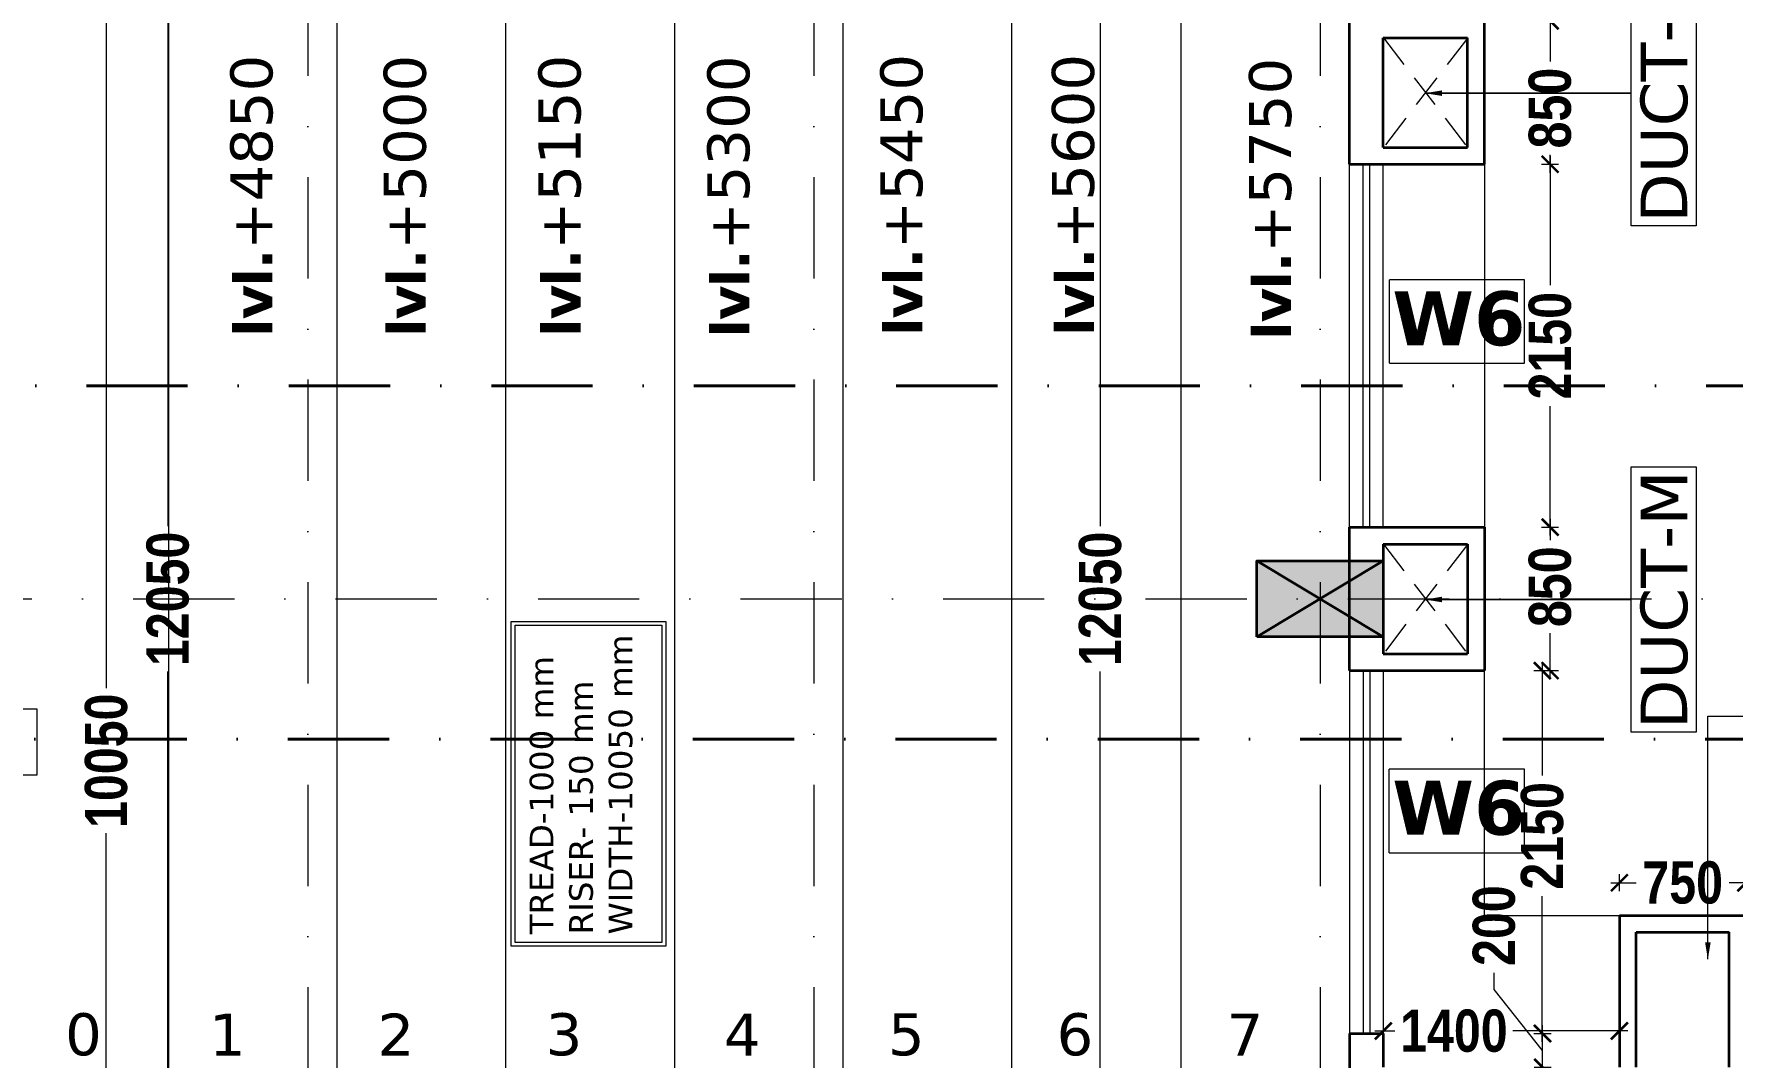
# Model space of a CAD drawing. Header units: millimetres. Extents: x -3092155 to 4513934, y -12317808 to 1850003.
# Drawn here: x -401958 to -391892, y -5693916 to -5687854 of the extents above; entities that cross this region are included whole.
import ezdxf

# ---------------------------------------------------------------- set-up
doc = ezdxf.new("R2010")
doc.units = ezdxf.units.MM
doc.header["$LTSCALE"] = 2
doc.header["$MEASUREMENT"] = 0
doc.header["$PDMODE"] = 34
doc.header["$PDSIZE"] = 500
for name, pattern in [('DASHDOT', [1, 0.5, -0.25, 0, -0.25]), ('DASHED2', [0.375, 0.25, -0.125]), ('HIDDEN', [0.375, 0.25, -0.125])]:
    doc.linetypes.add(name, pattern=pattern)
for name, color, linetype, lineweight, true_color in [('AEROW', 7, 'Continuous', 15, 0x0d0d0d), ('DOT', 7, 'DASHED2', 0, 0x89067c), ('duct text', 7, 'Continuous', 5, 0x30182a)]:
    doc.layers.add(name, color=color, linetype=linetype, lineweight=lineweight, true_color=true_color)
for name, color, linetype, lineweight in [('coloumn', 10, 'Continuous', 35), ('cornice', 12, 'Continuous', 25), ('D DIM', 250, 'Continuous', 9), ('DUCT', 37, 'Continuous', 35), ('glass', 5, 'Continuous', 15), ('GRID', 251, 'DASHDOT', 5), ('PROJ', 251, 'HIDDEN', 5), ('SILL', 74, 'Continuous', 9), ('slab', 7, 'Continuous', 15), ('Step', 251, 'Continuous', 9), ('TEXT', 7, 'Continuous', 13), ('W2', 162, 'Continuous', 5), ('W6', 162, 'Continuous', 5), ('WAll', 250, 'Continuous', 35)]:
    doc.layers.add(name, color=color, linetype=linetype, lineweight=lineweight)
doc.styles.add('door', font='arial.ttf', dxfattribs={"height": 70})
doc.styles.add('INNER DIM', font='ARIALNB.TTF', dxfattribs={"height": 250})
doc.styles.add('style2', font='verdana.ttf')
doc.dimstyles.new('DOOR', dxfattribs={"dimtxt": 100, "dimasz": 100, "dimexe": 25, "dimexo": 50, "dimgap": 25, "dimtad": 0, "dimtih": 1, "dimtoh": 1, "dimdec": 0, "dimzin": 3, "dimdsep": 46, "dimtxsty": 'door', "dimblk": 'OBLIQUE', "dimcen": 200, "dimclrd": 256, "dimclre": 256, "dimclrt": 256, "dimadec": 0, "dimazin": 0, "dimtfac": 1, "dimtdec": 0, "dimtofl": 0, "dimtmove": 2, "dimatfit": 3, "dimfxl": 300, "dimfxlon": 1, "dimfrac": 1, "dimtolj": 1, "dimtzin": 0, "dimlwd": -1, "dimlwe": -1, "dimarcsym": 0})
doc.dimstyles.new('external final', dxfattribs={"dimscale": 0, "dimtxt": 250, "dimasz": 100, "dimexe": 50, "dimexo": 50, "dimgap": 50, "dimtad": 0, "dimdec": 0, "dimzin": 0, "dimdsep": 46, "dimtxsty": 'INNER DIM', "dimblk": 'ARCHTICK', "dimcen": 100, "dimdle": 50, "dimclrd": 256, "dimclre": 256, "dimclrt": 256, "dimadec": 0, "dimazin": 0, "dimtfac": 1, "dimtdec": 0, "dimtix": 1, "dimtmove": 1, "dimatfit": 3, "dimfxl": 50, "dimfxlon": 1, "dimtolj": 1, "dimtzin": 0, "dimlwd": -1, "dimlwe": -1, "dimarcsym": 1})
doc.dimstyles.new('INNER DIM', dxfattribs={"dimscale": 0, "dimtxt": 250, "dimasz": 100, "dimexe": 50, "dimexo": 50, "dimgap": 50, "dimtad": 0, "dimdec": 0, "dimzin": 0, "dimdsep": 46, "dimtxsty": 'INNER DIM', "dimblk": 'ARCHTICK', "dimcen": 100, "dimdle": 50, "dimclrd": 256, "dimclre": 256, "dimclrt": 256, "dimadec": 0, "dimazin": 0, "dimtfac": 1, "dimtdec": 0, "dimtix": 1, "dimtmove": 2, "dimatfit": 3, "dimfxl": 50, "dimfxlon": 1, "dimtolj": 1, "dimtzin": 0, "dimlwd": -1, "dimlwe": -1, "dimarcsym": 1})

# ---------------------------------------------------------------- blocks, each defined once
blk = doc.blocks.new('_ArchTick')
at = {"color": 0, "linetype": 'ByBlock', "const_width": 0.15}
blk.add_lwpolyline([(-0.5, -0.5), (0.5, 0.5)], dxfattribs=at)
blk = doc.blocks.new('*D612')
at = {"layer": 'D DIM', "ltscale": 100, "transparency": 16777216}
for p, q in [((-393021, -5688626), (-392921, -5688626)), ((-392971, -5688576), (-392971, -5689343)), ((-392971, -5690826), (-392971, -5690059)), ((-393021, -5690776), (-392921, -5690776))]:
    blk.add_line(p, q, dxfattribs=at)
at = {"layer": 'Defpoints', "color": 0, "lineweight": 50, "ltscale": 100, "transparency": 16777216}
for p in [(-393359, -5688626), (-393360, -5690776), (-392971, -5690776)]:
    blk.add_point(p, dxfattribs=at)
at = {"layer": 'D DIM', "ltscale": 100, "transparency": 16777216, "xscale": 100, "yscale": 100, "zscale": 100}
for p, rotation in [((-392971, -5688626), 90), ((-392971, -5690776), 270)]:
    blk.add_blockref('_ArchTick', p, dxfattribs=dict(at, rotation=rotation))
at = {"layer": 'D DIM', "ltscale": 100, "transparency": 16777216, "insert": (-392971, -5689701), "char_height": 250, "attachment_point": 5, "rotation": 90, "style": 'INNER DIM'}
blk.add_mtext('\\A1;2150', dxfattribs=at)
blk = doc.blocks.new('*D730')
at = {"layer": 'D DIM', "ltscale": 100, "transparency": 16777216}
for p, q in [((1049, 411), (-438739, 411)), ((-438689, 361), (-438689, 461)), ((999, 361), (999, 461))]:
    blk.add_line(p, q, dxfattribs=at)
at = {"layer": 'Defpoints', "color": 0, "lineweight": 50, "ltscale": 100, "transparency": 16777216}
for p in [(-438689, 411), (999, 0), (-438689, -5723126)]:
    blk.add_point(p, dxfattribs=at)
at = {"layer": 'D DIM', "ltscale": 100, "transparency": 16777216, "xscale": 100, "yscale": 100, "zscale": 100, "rotation": 180}
blk.add_blockref('_ArchTick', (-438689, 411), dxfattribs=at)
at = {"layer": 'D DIM', "ltscale": 100, "transparency": 16777216, "xscale": 100, "yscale": 100, "zscale": 100}
blk.add_blockref('_ArchTick', (999, 411), dxfattribs=at)
at = {"layer": 'D DIM', "ltscale": 100, "transparency": 16777216, "insert": (1326, 835), "char_height": 250, "attachment_point": 5, "style": 'INNER DIM'}
blk.add_mtext('\\A1;439688', dxfattribs=at)
blk = doc.blocks.new('*D796')
at = {"layer": 'D DIM', "ltscale": 100, "transparency": 16777216}
for p, q in [((-395637, -5685126), (-395637, -5690771)), ((-395587, -5685176), (-395687, -5685176)), ((-395637, -5697276), (-395637, -5691631)), ((-395587, -5697226), (-395687, -5697226))]:
    blk.add_line(p, q, dxfattribs=at)
at = {"layer": 'Defpoints', "color": 0, "lineweight": 50, "ltscale": 100, "transparency": 16777216}
for p in [(-395306, -5685176), (-395637, -5697226), (-394884, -5697226)]:
    blk.add_point(p, dxfattribs=at)
at = {"layer": 'D DIM', "ltscale": 100, "transparency": 16777216, "xscale": 100, "yscale": 100, "zscale": 100}
for p, rotation in [((-395637, -5685176), 90), ((-395637, -5697226), 270)]:
    blk.add_blockref('_ArchTick', p, dxfattribs=dict(at, rotation=rotation))
at = {"layer": 'D DIM', "ltscale": 100, "transparency": 16777216, "insert": (-395637, -5691201), "char_height": 250, "attachment_point": 5, "rotation": 90, "style": 'INNER DIM'}
blk.add_mtext('\\A1;12050', dxfattribs=at)
blk = doc.blocks.new('*D347')
at = {"layer": 'D DIM', "ltscale": 100, "transparency": 16777216}
for p, q in [((-401164, -5685126), (-401164, -5690771)), ((-401114, -5685176), (-401214, -5685176)), ((-401164, -5697276), (-401164, -5691631)), ((-401114, -5697226), (-401214, -5697226))]:
    blk.add_line(p, q, dxfattribs=at)
at = {"layer": 'Defpoints', "color": 0, "lineweight": 50, "ltscale": 100, "transparency": 16777216}
for p in [(-400709, -5685176), (-401164, -5697226), (-400709, -5697226)]:
    blk.add_point(p, dxfattribs=at)
at = {"layer": 'D DIM', "ltscale": 100, "transparency": 16777216, "xscale": 100, "yscale": 100, "zscale": 100}
for p, rotation in [((-401164, -5685176), 90), ((-401164, -5697226), 270)]:
    blk.add_blockref('_ArchTick', p, dxfattribs=dict(at, rotation=rotation))
at = {"layer": 'D DIM', "ltscale": 100, "transparency": 16777216, "insert": (-401164, -5691201), "char_height": 250, "attachment_point": 5, "rotation": 90, "style": 'INNER DIM'}
blk.add_mtext('\\A1;12050', dxfattribs=at)
blk = doc.blocks.new('*D895')
at = {"layer": 'D DIM', "ltscale": 100, "transparency": 16777216}
for p, q in [((-393021, -5690776), (-392921, -5690776)), ((-392971, -5690726), (-392971, -5690853)), ((-392971, -5691676), (-392971, -5691405)), ((-393021, -5691626), (-392921, -5691626))]:
    blk.add_line(p, q, dxfattribs=at)
at = {"layer": 'Defpoints', "color": 0, "lineweight": 50, "ltscale": 100, "transparency": 16777216}
for p in [(-393360, -5690776), (-392971, -5690776), (-393360, -5691626)]:
    blk.add_point(p, dxfattribs=at)
at = {"layer": 'D DIM', "ltscale": 100, "transparency": 16777216, "xscale": 100, "yscale": 100, "zscale": 100}
for p, rotation in [((-392971, -5690776), 90), ((-392971, -5691626), 270)]:
    blk.add_blockref('_ArchTick', p, dxfattribs=dict(at, rotation=rotation))
at = {"layer": 'D DIM', "ltscale": 100, "transparency": 16777216, "insert": (-392971, -5691129), "char_height": 250, "attachment_point": 5, "rotation": 90, "style": 'INNER DIM'}
blk.add_mtext('\\A1;850', dxfattribs=at)
blk = doc.blocks.new('*D896')
at = {"layer": 'D DIM', "ltscale": 100, "transparency": 16777216}
for p, q in [((-392971, -5687726), (-392971, -5688017)), ((-393021, -5687776), (-392921, -5687776)), ((-392971, -5688676), (-392971, -5688569)), ((-393021, -5688626), (-392921, -5688626))]:
    blk.add_line(p, q, dxfattribs=at)
at = {"layer": 'Defpoints', "color": 0, "lineweight": 50, "ltscale": 100, "transparency": 16777216}
for p in [(-393360, -5687776), (-393360, -5688626), (-392971, -5688626)]:
    blk.add_point(p, dxfattribs=at)
at = {"layer": 'D DIM', "ltscale": 100, "transparency": 16777216, "xscale": 100, "yscale": 100, "zscale": 100}
for p, rotation in [((-392971, -5687776), 90), ((-392971, -5688626), 270)]:
    blk.add_blockref('_ArchTick', p, dxfattribs=dict(at, rotation=rotation))
at = {"layer": 'D DIM', "ltscale": 100, "transparency": 16777216, "insert": (-392971, -5688293), "char_height": 250, "attachment_point": 5, "rotation": 90, "style": 'INNER DIM'}
blk.add_mtext('\\A1;850', dxfattribs=at)
blk = doc.blocks.new('*D522')
at = {"layer": 'D DIM', "ltscale": 100, "transparency": 16777216}
for p, q in [((-401529, -5686126), (-401529, -5691731)), ((-401479, -5686176), (-401579, -5686176)), ((-401529, -5696276), (-401529, -5692590)), ((-401479, -5696226), (-401579, -5696226))]:
    blk.add_line(p, q, dxfattribs=at)
at = {"layer": 'Defpoints', "color": 0, "lineweight": 50, "ltscale": 100, "transparency": 16777216}
for p in [(-401529, -5686176), (-401159, -5686176), (-400891, -5696226)]:
    blk.add_point(p, dxfattribs=at)
at = {"layer": 'D DIM', "ltscale": 100, "transparency": 16777216, "xscale": 100, "yscale": 100, "zscale": 100}
for p, rotation in [((-401529, -5686176), 90), ((-401529, -5696226), 270)]:
    blk.add_blockref('_ArchTick', p, dxfattribs=dict(at, rotation=rotation))
at = {"layer": 'D DIM', "ltscale": 100, "transparency": 16777216, "insert": (-401529, -5692160), "char_height": 250, "attachment_point": 5, "rotation": 90, "style": 'INNER DIM'}
blk.add_mtext('\\A1;10050', dxfattribs=at)
blk = doc.blocks.new('*D567')
at = {"layer": 'D DIM', "ltscale": 100, "transparency": 16777216}
for p, q in [((-393017, -5691576), (-393017, -5692247)), ((-393067, -5691626), (-392967, -5691626)), ((-393017, -5693826), (-393017, -5692963)), ((-393067, -5693776), (-392967, -5693776))]:
    blk.add_line(p, q, dxfattribs=at)
at = {"layer": 'Defpoints', "color": 0, "lineweight": 50, "ltscale": 100, "transparency": 16777216}
for p in [(-393359, -5691626), (-393359, -5693776), (-393017, -5693776)]:
    blk.add_point(p, dxfattribs=at)
at = {"layer": 'D DIM', "ltscale": 100, "transparency": 16777216, "xscale": 100, "yscale": 100, "zscale": 100}
for p, rotation in [((-393017, -5691626), 90), ((-393017, -5693776), 270)]:
    blk.add_blockref('_ArchTick', p, dxfattribs=dict(at, rotation=rotation))
at = {"layer": 'D DIM', "ltscale": 100, "transparency": 16777216, "insert": (-393017, -5692605), "char_height": 250, "attachment_point": 5, "rotation": 90, "style": 'INNER DIM'}
blk.add_mtext('\\A1;2150', dxfattribs=at)
blk = doc.blocks.new('*D583')
at = {"layer": 'D DIM', "ltscale": 100, "transparency": 16777216}
for p, q in [((-393303, -5693516), (-393303, -5693416)), ((-393015, -5693876), (-393303, -5693516)), ((-393065, -5693776), (-392965, -5693776)), ((-393015, -5694026), (-393015, -5693726)), ((-393065, -5693976), (-392965, -5693976))]:
    blk.add_line(p, q, dxfattribs=at)
at = {"layer": 'Defpoints', "color": 0, "lineweight": 50, "ltscale": 100, "transparency": 16777216}
for p in [(-393491, -5693776), (-393015, -5693776), (-393491, -5693976)]:
    blk.add_point(p, dxfattribs=at)
at = {"layer": 'D DIM', "ltscale": 100, "transparency": 16777216, "xscale": 100, "yscale": 100, "zscale": 100}
for p, rotation in [((-393015, -5693776), 90), ((-393015, -5693976), 270)]:
    blk.add_blockref('_ArchTick', p, dxfattribs=dict(at, rotation=rotation))
at = {"layer": 'D DIM', "ltscale": 100, "transparency": 16777216, "insert": (-393303, -5693137), "char_height": 250, "attachment_point": 5, "rotation": 90, "style": 'INNER DIM'}
blk.add_mtext('\\A1;200', dxfattribs=at)
blk = doc.blocks.new('*D585')
at = {"layer": 'D DIM', "ltscale": 100, "transparency": 16777216}
for p, q in [((-394009, -5693761), (-393892, -5693761)), ((-393959, -5693761), (-393959, -5693711)), ((-392510, -5693761), (-393191, -5693761)), ((-392560, -5693761), (-392560, -5693711))]:
    blk.add_line(p, q, dxfattribs=at)
at = {"layer": 'Defpoints', "color": 0, "lineweight": 50, "ltscale": 100, "transparency": 16777216}
for p in [(-393959, -5693776), (-392560, -5693761), (-392560, -5693776)]:
    blk.add_point(p, dxfattribs=at)
at = {"layer": 'D DIM', "ltscale": 100, "transparency": 16777216, "xscale": 100, "yscale": 100, "zscale": 100, "rotation": 180}
blk.add_blockref('_ArchTick', (-393959, -5693761), dxfattribs=at)
at = {"layer": 'D DIM', "ltscale": 100, "transparency": 16777216, "xscale": 100, "yscale": 100, "zscale": 100}
blk.add_blockref('_ArchTick', (-392560, -5693761), dxfattribs=at)
at = {"layer": 'D DIM', "ltscale": 100, "transparency": 16777216, "insert": (-393541, -5693761), "char_height": 250, "attachment_point": 5, "style": 'INNER DIM'}
blk.add_mtext('\\A1;1400', dxfattribs=at)
blk = doc.blocks.new('*D590')
at = {"layer": 'D DIM', "ltscale": 100, "transparency": 16777216}
for p, q in [((-391650, -5693076), (-391550, -5693076)), ((-391600, -5693026), (-391600, -5693249)), ((-391600, -5694026), (-391600, -5693804)), ((-391650, -5693976), (-391550, -5693976))]:
    blk.add_line(p, q, dxfattribs=at)
at = {"layer": 'Defpoints', "color": 0, "lineweight": 50, "ltscale": 100, "transparency": 16777216}
for p in [(-391895, -5693076), (-391600, -5693076), (-391810, -5693976)]:
    blk.add_point(p, dxfattribs=at)
at = {"layer": 'D DIM', "ltscale": 100, "transparency": 16777216, "xscale": 100, "yscale": 100, "zscale": 100}
for p, rotation in [((-391600, -5693076), 90), ((-391600, -5693976), 270)]:
    blk.add_blockref('_ArchTick', p, dxfattribs=dict(at, rotation=rotation))
at = {"layer": 'D DIM', "ltscale": 100, "transparency": 16777216, "insert": (-391600, -5693526), "char_height": 250, "attachment_point": 5, "rotation": 90, "style": 'INNER DIM'}
blk.add_mtext('\\A1;900', dxfattribs=at)
blk = doc.blocks.new('*D945')
at = {"layer": 'D DIM', "ltscale": 100, "transparency": 16777216}
for p, q in [((-392610, -5692883), (-392461, -5692883)), ((-392560, -5692933), (-392560, -5692833)), ((-391760, -5692883), (-391909, -5692883)), ((-391810, -5692933), (-391810, -5692833))]:
    blk.add_line(p, q, dxfattribs=at)
at = {"layer": 'Defpoints', "color": 0, "lineweight": 50, "ltscale": 100, "transparency": 16777216}
for p in [(-391810, -5692883), (-392560, -5693076), (-391810, -5693376)]:
    blk.add_point(p, dxfattribs=at)
at = {"layer": 'D DIM', "ltscale": 100, "transparency": 16777216, "xscale": 100, "yscale": 100, "zscale": 100, "rotation": 180}
blk.add_blockref('_ArchTick', (-392560, -5692883), dxfattribs=at)
at = {"layer": 'D DIM', "ltscale": 100, "transparency": 16777216, "xscale": 100, "yscale": 100, "zscale": 100}
blk.add_blockref('_ArchTick', (-391810, -5692883), dxfattribs=at)
at = {"layer": 'D DIM', "ltscale": 100, "transparency": 16777216, "insert": (-392185, -5692883), "char_height": 250, "attachment_point": 5, "style": 'INNER DIM'}
blk.add_mtext('\\A1;750', dxfattribs=at)
blk = doc.blocks.new('F.F')
at = {"layer": 'coloumn', "ltscale": 100}
blk.add_hatch(color=256, dxfattribs=at).paths.add_polyline_path([(-166580, -5844756), (-166580, -5844306), (-167330, -5844306), (-167330, -5844756)])
for p, q in [((-167330, -5844756), (-167330, -5844306)), ((-167330, -5844306), (-166580, -5844306)), ((-166580, -5844306), (-166580, -5844756)), ((-166580, -5844756), (-167330, -5844756))]:
    blk.add_line(p, q, dxfattribs=at)
blk.add_lwpolyline([(-166580, -5844756), (-167330, -5844306), (-166580, -5844306), (-167330, -5844756)], dxfattribs=at)
blk = doc.blocks.new('GHYJHJH')
at = {"layer": 'Step', "ltscale": 100}
for p, q in [((-210275, -5663017), (-210275, -5650967)), ((-209275, -5663017), (-209275, -5650967)), ((-207275, -5663017), (-207275, -5650967)), ((-206275, -5663017), (-206275, -5650967))]:
    blk.add_line(p, q, dxfattribs=at)
at = {"layer": 'Step', "ltscale": 15000}
for p, q in [((-205275, -5650992), (-205275, -5662016)), ((-211275, -5651967), (-211275, -5662016)), ((-208275, -5651967), (-208275, -5662016))]:
    blk.add_line(p, q, dxfattribs=at)
blk = doc.blocks.new('_Oblique')
at = {"color": 0, "linetype": 'ByBlock', "lineweight": -2}
blk.add_line((-0.5, -0.5), (0.5, 0.5), dxfattribs=at)
blk = doc.blocks.new('uyujnjh')
at = {"layer": 'PROJ', "linetype": 'DASHDOT', "lineweight": 40, "ltscale": 600}
blk.add_line((-186042, -5846539), (-249741, -5846539), dxfattribs=at)
blk = doc.blocks.new('6yuj6kit')
at = {"layer": 'duct text', "ltscale": 0.1}
for points in [[(-103818, -5617578), (-103818, -5616005), (-103432, -5616005), (-103432, -5617578)], [(-103818, -5620578), (-103818, -5619005), (-103432, -5619005), (-103432, -5620578)]]:
    blk.add_lwpolyline(points, close=True, dxfattribs=at)
at = {"layer": 'duct text', "ltscale": 0.1, "char_height": 276.64, "width": 1547.24, "attachment_point": 5, "rotation": 90, "style": 'style2'}
for insert in [(-103621, -5616793), (-103621, -5619793)]:
    blk.add_mtext('\\pxt11;DUCT-M', dxfattribs=dict(at, insert=insert))
at = {"layer": 'duct text', "ltscale": 0.1}
for points in [[(-105039, -5616792), (-103818, -5616792), (-105039, -5616792)], [(-105039, -5619792), (-103818, -5619792), (-105039, -5619792)]]:
    blk.add_leader(points, dimstyle='DOOR', dxfattribs=at)
blk = doc.blocks.new('5HYHH')
at = {"layer": 'AEROW', "lineweight": 30, "ltscale": 100}
blk.add_leader([(-199014, -5687079), (-199014, -5685639), (-198079, -5685639)], dimstyle='external final', override={"dimscale": 1, "dimfxl": 50}, dxfattribs=at)

msp = doc.modelspace()

# ---------------------------------------------------------------- linework, layer by layer
at = {"layer": 'DOT', "ltscale": 400}
for p, q in [((-393959.3, -5687876.2), (-393459.3, -5688526.2)), ((-393459.3, -5687876.2), (-393959.3, -5688526.2)), ((-393959.3, -5690876.2), (-393459.3, -5691526.2)), ((-393459.3, -5690876.2), (-393959.3, -5691526.2))]:
    msp.add_line(p, q, dxfattribs=at)
at = {"layer": 'DUCT', "ltscale": 100}
for p, q in [((-394159.7, -5688626.2), (-394159.7, -5687776.2)), ((-393359.7, -5688626.2), (-393359.7, -5687776.2)), ((-393959.7, -5688526.2), (-393959.7, -5687876.2)), ((-393959.7, -5687876.2), (-393459.7, -5687876.2)), ((-393459.7, -5688526.2), (-393459.7, -5687876.2)), ((-393959.7, -5688526.2), (-393459.7, -5688526.2)), ((-394159.7, -5688626.2), (-393959.7, -5688626.2)), ((-394159.7, -5688626.2), (-393359.7, -5688626.2)), ((-394159.7, -5690776.2), (-393959.7, -5690776.2)), ((-394159.7, -5691626.2), (-394159.7, -5690776.2)), ((-394159.7, -5690776.2), (-393359.7, -5690776.2)), ((-393359.7, -5690776.2), (-393359.7, -5691626.2)), ((-393959.7, -5690876.2), (-393959.7, -5691526.2)), ((-393959.7, -5690876.2), (-393459.7, -5690876.2)), ((-393459.7, -5690876.2), (-393459.7, -5691526.2)), ((-393959.7, -5691526.2), (-393459.7, -5691526.2)), ((-394159.7, -5691626.2), (-393359.7, -5691626.2)), ((-394159.7, -5691626.2), (-393959.7, -5691626.2)), ((-392560.2, -5693076.2), (-391810.2, -5693076.2)), ((-392560.2, -5693076.2), (-392560.2, -5693976.2)), ((-392460.2, -5693176.2), (-391910.2, -5693176.2)), ((-392460.2, -5693976.2), (-392460.2, -5693176.2)), ((-391910.2, -5693976.2), (-391910.2, -5693176.2)), ((-394159.7, -5693776.2), (-393959.7, -5693776.2)), ((-394159.7, -5693776.2), (-394159.7, -5694176.2))]:
    msp.add_line(p, q, dxfattribs=at)
at = {"layer": 'glass', "ltscale": 100}
for p, q in [((-394079.7, -5690776.2), (-394079.7, -5688626.2)), ((-394039.7, -5690776.2), (-394039.7, -5688626.2)), ((-394079.7, -5691626.2), (-394079.7, -5693776.2)), ((-394039.7, -5691626.2), (-394039.7, -5693776.2))]:
    msp.add_line(p, q, dxfattribs=at)
at = {"layer": 'GRID', "color": 5, "ltscale": 600}
for p, q in [((-400334.7, -5657499.4), (-400334.7, -5742293.2)), ((-397335.1, -5657499.4), (-397335.1, -5742293.2)), ((-394334.7, -5657499.4), (-394334.7, -5742293.2))]:
    msp.add_line(p, q, dxfattribs=at)
at = {"layer": 'GRID', "color": 6, "ltscale": 600}
msp.add_line((-460174.6, -5691201.2), (-367335.1, -5691201.2), dxfattribs=at)
at = {"layer": 'PROJ', "ltscale": 250}
msp.add_line((-393359.3, -5688626.2), (-393359.3, -5690876.2), dxfattribs=at)
at = {"layer": 'PROJ', "linetype": 'DASHDOT', "lineweight": 40, "ltscale": 600}
msp.add_line((-384245.2, -5689939.3), (-447944.2, -5689939.3), dxfattribs=at)
at = {"layer": 'SILL', "ltscale": 100}
for p, q in [((-394159.7, -5690676.2), (-394159.7, -5688526.2)), ((-394159.7, -5690976.2), (-394159.7, -5688626.2)), ((-393959.7, -5690776.2), (-393959.7, -5688626.2)), ((-393359.3, -5688626.2), (-393359.3, -5690876.2)), ((-393359.3, -5693076.2), (-393359.3, -5691526.2)), ((-394159.7, -5691626.2), (-394159.7, -5693776.2)), ((-393959.7, -5691626.2), (-393959.7, -5693776.2)), ((-393359.3, -5693076.2), (-387210.1, -5693076.2))]:
    msp.add_line(p, q, dxfattribs=at)
at = {"layer": 'slab', "lineweight": 13}
for points in [[(-399129.5, -5693259.5), (-399129.5, -5691334.3), (-398212, -5691334.3), (-398212, -5693259.5)], [(-399106.1, -5693236.1), (-399106.1, -5691357.7), (-398235.4, -5691357.7), (-398235.4, -5693236.1)]]:
    msp.add_lwpolyline(points, close=True, dxfattribs=at)
at = {"layer": 'W2', "ltscale": 100}
msp.add_lwpolyline([(-403669.6, -5692242.7), (-401938.6, -5692242.7), (-401938.6, -5691854.2), (-403669.6, -5691854.2)], close=True, dxfattribs=at)
at = {"layer": 'W6', "ltscale": 0.1}
for p, q in [((-393122, -5689310.9), (-393923.7, -5689310.9)), ((-393923.7, -5689804.9), (-393923.7, -5689310.9)), ((-393122, -5689804.9), (-393122, -5689310.9)), ((-393923.7, -5689804.9), (-393122, -5689804.9)), ((-393122.4, -5692210.9), (-393924.1, -5692210.9)), ((-393924.1, -5692704.9), (-393924.1, -5692210.9)), ((-393122.4, -5692704.9), (-393122.4, -5692210.9)), ((-393924.1, -5692704.9), (-393122.4, -5692704.9))]:
    msp.add_line(p, q, dxfattribs=at)
at = {"layer": 'WAll', "ltscale": 100}
msp.add_line((-393959.7, -5693776.2), (-393959.7, -5693976.2), dxfattribs=at)

# ---------------------------------------------------------------- block references
at = {"layer": 'coloumn'}
msp.add_blockref('F.F', (-227379.8, 153330), dxfattribs=at)
at = {"layer": 'cornice', "color": 3, "lineweight": 50}
for name, p in [('6yuj6kit', (-288672.7, -71412.7)), ('5HYHH', (-193021.7, -6257.5)), ('uyujnjh', (-198208.9, 154507))]:
    msp.add_blockref(name, p, dxfattribs=at)
at = {"layer": 'D DIM'}
msp.add_blockref('GHYJHJH', (-189885.4, -34209.1), dxfattribs=at)

# ---------------------------------------------------------------- texts
at = {"layer": 'TEXT', "ltscale": 0.1, "attachment_point": 5, "rotation": 90, "style": 'style2'}
for s, insert, char_height in [('{\\fVerdana|b1|i0|c0|p34;\\T0.95;lvl.\\fVerdana|b0|i0|c0|p34;\\H1.0833x;\\T1;+4850}', (-400666.5, -5688812.2), 230), ('{\\fVerdana|b1|i0|c0|p34;\\T0.95;lvl.\\fVerdana|b0|i0|c0|p34;\\H1.0833x;\\T1;+5000}', (-399757.4, -5688812.6), 230), ('{\\fVerdana|b1|i0|c0|p34;\\T0.95;lvl.\\fVerdana|b0|i0|c0|p34;\\H1.0833x;\\T1;+5150}', (-398840.1, -5688812.2), 230), ('{\\fVerdana|b1|i0|c0|p34;\\T0.95;lvl.\\fVerdana|b0|i0|c0|p34;\\H1.0833x;\\T1;+5300}', (-397839.3, -5688816.7), 230), ('{\\fVerdana|b1|i0|c0|p34;\\T0.95;lvl.\\fVerdana|b0|i0|c0|p34;\\H1.0833x;\\T1;+5450}', (-396814.1, -5688807.6), 230), ('{\\fVerdana|b1|i0|c0|p34;\\T0.95;lvl.\\fVerdana|b0|i0|c0|p34;\\H1.0833x;\\T1;+5600}', (-395796.8, -5688807.6), 230), ('{\\fVerdana|b1|i0|c0|p34;\\T0.95;lvl.\\fVerdana|b0|i0|c0|p34;\\H1.0833x;\\T1;+5750}', (-394628.3, -5688830.1), 230), ('\\pxql;TREAD-1000 mm\\PRISER- 150 mm\\PWIDTH-10050 mm', (-398713.7, -5692300.7), 140.4)]:
    msp.add_mtext(s, dxfattribs=dict(at, insert=insert, char_height=char_height))
at = {"layer": 'TEXT', "ltscale": 0.1, "char_height": 249.2, "attachment_point": 5, "style": 'style2'}
for s, insert in [('0', (-401664.1, -5693783.1)), ('1', (-400810.8, -5693783.1)), ('2', (-399812, -5693783.1)), ('3', (-398815.6, -5693783.1)), ('4', (-397759.7, -5693783.1)), ('5', (-396786.9, -5693783.1)), ('6', (-395787.2, -5693783.1)), ('7', (-394779.3, -5693783.1))]:
    msp.add_mtext(s, dxfattribs=dict(at, insert=insert))
at = {"layer": 'W6', "ltscale": 100, "char_height": 320, "width": 715.003, "attachment_point": 1, "style": 'style2'}
for insert in [(-393906.3, -5689378), (-393906.3, -5692278)]:
    msp.add_mtext('{\\fVerdana|b1|i0|c0|p34;W6}', dxfattribs=dict(at, insert=insert))

# ---------------------------------------------------------------- dimensions: what is measured, and where the dimension line sits
at = {"layer": 'D DIM', "ltscale": 100}
for base, p1, p2, dimstyle, picture, middle in [((-438689.1, 410.6), (998.8, 0), (-438689.1, -5723126.2), 'INNER DIM', '*D730', (1326.5, 835.2)), ((-392559.787, -5693761.4312), (-393959.2999, -5693776.2327), (-392559.787, -5693776.2327), 'external final', '*D585', (-393541.3841, -5693761.4312))]:
    dim = msp.add_linear_dim(base=base, p1=p1, p2=p2, dimstyle=dimstyle, override={"dimscale": 1}, dxfattribs=at)
    dim.commit()
    dim.dimension.update_dxf_attribs({"geometry": picture, "text_midpoint": middle, "dimtype": 160})
for base, p1, p2, angle, dimstyle, picture, middle in [((-401164, -5697226.2), (-400709.3, -5685176.2), (-400709.3, -5697226.2), 90, 'INNER DIM', '*D347', (-401164, -5691201.2)), ((-395636.9, -5697226.2), (-395306.3, -5685176.2), (-394884.3, -5697226.2), 90, 'INNER DIM', '*D796', (-395636.9, -5691201.2)), ((-392970.7, -5690776.2), (-393359.3, -5688626.2), (-393359.7, -5690776.2), 90, 'INNER DIM', '*D612', (-392970.7, -5689701.2)), ((-391600.4, -5693076.2), (-391809.8, -5693976.2), (-391895.3, -5693076.2), 270, 'external final', '*D590', (-391600.4, -5693526.2))]:
    dim = msp.add_linear_dim(base=base, p1=p1, p2=p2, angle=angle, dimstyle=dimstyle, override={"dimscale": 1}, dxfattribs=at)
    dim.commit()
    dim.dimension.update_dxf_attribs({"geometry": picture, "text_midpoint": middle})
for base, p1, p2, angle, dimstyle, override, picture, middle in [((-401529.2, -5686176.2), (-400891.2, -5696226.4), (-401159.3, -5686176.2), 270, 'external final', {"dimscale": 1}, '*D522', (-401529.2, -5692160.4)), ((-392970.7, -5688626.2), (-393359.7, -5687776.2), (-393359.7, -5688626.2), 90, 'INNER DIM', {"dimscale": 1}, '*D896', (-392970.7, -5688292.9)), ((-392970.7, -5690776.2), (-393359.7, -5691626.2), (-393359.7, -5690776.2), 90, 'INNER DIM', {"dimscale": 1}, '*D895', (-392970.7, -5691128.9)), ((-393017.2, -5693776.2), (-393359.3, -5691626.2), (-393359.3, -5693776.2), 90, 'external final', {"dimscale": 1}, '*D567', (-393017.2, -5692604.5)), ((-393015, -5693776.2), (-393491.3, -5693976.2), (-393491.3, -5693776.2), 270, 'external final', {"dimscale": 1, "dimtmove": 1}, '*D583', (-393302.5, -5693365.5))]:
    dim = msp.add_linear_dim(base=base, p1=p1, p2=p2, angle=angle, dimstyle=dimstyle, override=override, dxfattribs=at)
    dim.commit()
    dim.dimension.update_dxf_attribs({"geometry": picture, "text_midpoint": middle, "dimtype": 160})
dim = msp.add_linear_dim(base=(-391810.2, -5692883.4), p1=(-392560.2, -5693076.2), p2=(-391810.2, -5693376.2), dimstyle='external final', override={"dimscale": 1}, dxfattribs=at)
dim.commit()
dim.dimension.update_dxf_attribs({"geometry": '*D945', "text_midpoint": (-392185.2, -5692883.4)})

doc.saveas('drawing.dxf')
